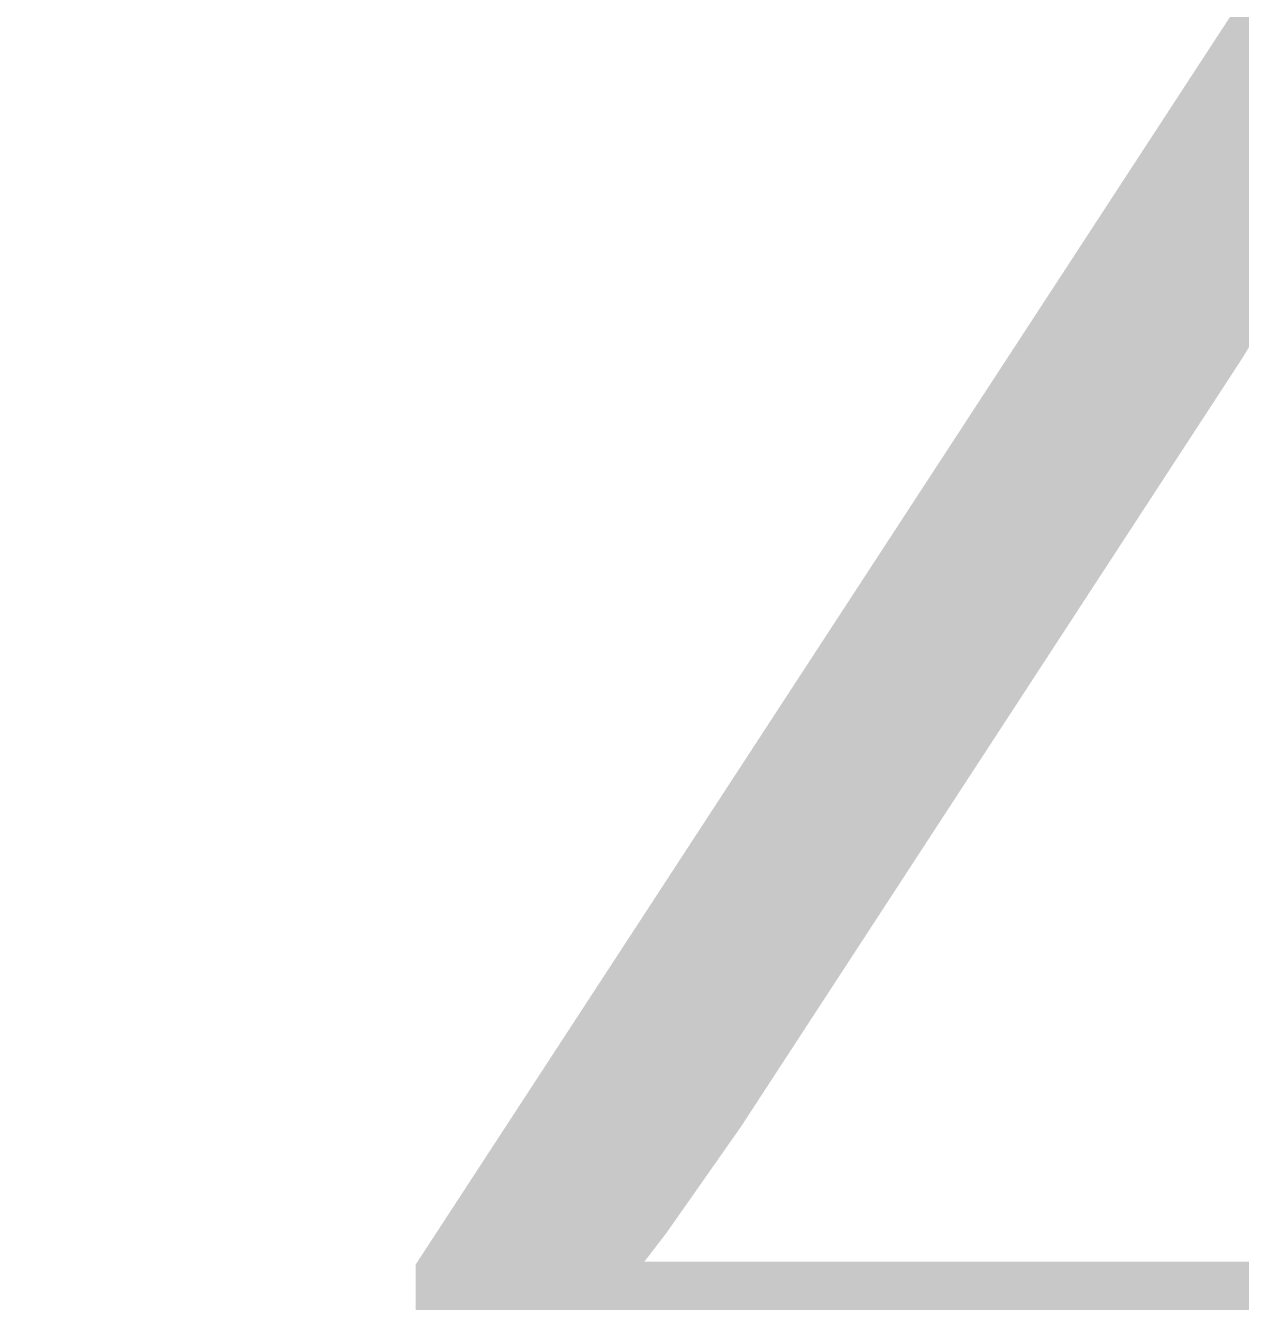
# Model space of a CAD drawing. Header units: millimetres. Extents: x -179928 to 528275, y -469666 to 511935.
# Drawn here: x 6115 to 6879, y 109730 to 110533 of the extents above; entities that cross this region are included whole.
import ezdxf

# ---------------------------------------------------------------- set-up
doc = ezdxf.new("R2010")
doc.units = ezdxf.units.MM
doc.linetypes.add('DASHED', pattern=[0.75, 0.5, -0.25])
for name, color, linetype in [('ad-Elevation 10', 8, 'Continuous'), ('ad-Furniture', 8, 'Continuous'), ('ad-Lvl-Plinth', 30, 'Continuous'), ('ad-Text main', 7, 'Continuous')]:
    doc.layers.add(name, color=color, linetype=linetype)
doc.layers.add('ad-Landscape', color=94, linetype='Continuous', lineweight=35)
doc.layers.add('ad-Landscape 2', color=7, linetype='Continuous', lineweight=35, true_color=0x264c00)
doc.styles.add('Sections_The woods Site plan_Entrances$0$Standard', font='arial.ttf')
doc.styles.get("Standard").update_dxf_attribs({"font": 'arial.ttf'})

# ---------------------------------------------------------------- blocks, each defined once
blk = doc.blocks.new('bamboo')
at = {"layer": 'ad-Landscape'}
blk.add_line((-124.2, -652.6), (-157.7, -842.3), dxfattribs=at)
for points in [[(-979.9, 48.7), (-960.1, 7.1), (-1069.1, -53.8), (-972.8, 40.1)], [(-869.9, 38), (-791.3, 30.4), (-880, 15.2), (-878.5, 30.9)], [(-548.2, 43.3), (-554.2, -19.6), (-537, -5.4), (-541.1, 34.7)], [(-934.3, 28.4), (-944.8, -81.7), (-904.3, 9.6), (-927.2, 19.8)], [(-718.6, -144.5), (-752.5, -173.6), (-772, -13.7), (-725.8, -136)], [(-875.9, -24.9), (-881.9, -87.8), (-864.7, -73.6), (-868.8, -33.5)], [(-780.4, -124), (-821.5, -144.7), (-884.6, -37), (-788.8, -131.3)], [(-556.7, -87.7), (-536.9, -129.3), (-645.8, -190.1), (-549.6, -96.3)], [(-712.5, -168.7), (-565.9, -116.3), (-734.3, -143.3), (-712.5, -168.7)], [(-799.7, -170.1), (-910, -161.8), (-817.9, -200.4), (-808.2, -177.3)], [(-713.7, -184.4), (-637.3, -324.8), (-747.6, -213.6), (-722.2, -191.7)], [(-851.8, -229.5), (-914.8, -224.8), (-900.2, -241.7), (-860.3, -236.8)], [(-788.8, -234.2), (-794.8, -313), (-811.8, -224.6), (-796, -225.8)], [(-841.4, -403.5), (-875.3, -432.7), (-894.8, -272.8), (-848.7, -395.1)], [(-903.2, -383.1), (-944.4, -403.7), (-1007.5, -296), (-911.7, -390.3)], [(-835.4, -427.8), (-688.8, -375.4), (-857.2, -402.4), (-835.4, -427.8)], [(-836.6, -443.5), (-760.1, -583.9), (-870.5, -472.6), (-845, -450.8)], [(-425.4, -669.4), (-466.6, -690.1), (-529.7, -582.4), (-433.9, -676.7)], [(-119.8, -578.6), (-100, -620.2), (-209, -681), (-112.7, -587.2)], [(-9.8, -589.2), (68.8, -596.8), (-19.9, -612), (-18.4, -596.3)], [(352.8, -669.4), (311.6, -690.1), (248.5, -582.4), (344.3, -676.7)], [(489.3, -669.4), (448.2, -690.1), (385.1, -582.4), (480.9, -676.7)], [(527.1, -597.7), (464.1, -593), (478.7, -609.9), (518.7, -605)], [(590.2, -602.4), (584.1, -681.2), (567.1, -592.8), (582.9, -593.9)], [(-74.2, -598.9), (-84.7, -708.9), (-44.2, -617.6), (-67, -607.5)], [(8.2, -743.4), (-41.2, -595.8), (-17.7, -764.7), (8.2, -743.4)], [(-827.8, -744.4), (-861.7, -773.6), (-881.2, -613.7), (-835.1, -736)], [(-527.4, -744.4), (-561.3, -773.6), (-580.8, -613.7), (-534.7, -736)], [(-589.2, -724), (-630.4, -744.6), (-693.5, -636.9), (-597.7, -731.2)], [(-15.8, -652.1), (-21.8, -715), (-4.6, -700.8), (-8.7, -660.7)], [(-357.5, -714.1), (-210.9, -661.7), (-379.3, -688.7), (-357.5, -714.1)], [(23.9, -744.9), (165.8, -671.4), (52.3, -779.4), (31, -753.6)], [(420.7, -714.1), (567.3, -661.7), (398.9, -688.7), (420.7, -714.1)], [(557.2, -714.1), (703.8, -661.7), (535.4, -688.7), (557.2, -714.1)], [(-444.7, -715.5), (-555, -707.2), (-462.9, -745.8), (-453.2, -722.8)], [(333.5, -715.5), (223.2, -707.2), (315.3, -745.8), (325, -722.8)], [(346.4, -826.2), (312.4, -855.4), (293, -695.5), (339.1, -817.8)], [(470, -715.5), (359.7, -707.2), (451.8, -745.8), (461.5, -722.8)], [(-821.7, -768.6), (-675.1, -716.3), (-843.5, -743.3), (-821.7, -768.6)], [(-521.3, -768.6), (-374.8, -716.3), (-543.2, -743.3), (-521.3, -768.6)], [(284.5, -805.8), (243.4, -826.4), (180.3, -718.7), (276.1, -813.1)], [(-358.7, -729.9), (-282.3, -870.2), (-392.6, -759), (-367.2, -737.1)], [(419.5, -729.9), (495.9, -870.2), (385.6, -759), (411, -737.1)], [(556, -729.9), (632.4, -870.2), (522.1, -759), (547.5, -737.1)], [(-608.6, -770), (-718.8, -761.8), (-626.7, -800.3), (-617.1, -777.3)], [(-16.2, -749), (12.3, -783.5), (-148, -799.7), (-24.8, -756.1)], [(-513.8, -908.1), (-547.7, -937.2), (-567.2, -777.3), (-521, -899.6)], [(-496.8, -774.9), (-559.8, -770.2), (-545.3, -787.1), (-505.3, -782.2)], [(-433.8, -779.7), (-439.8, -858.4), (-456.8, -770), (-441.1, -771.2)], [(281.4, -774.9), (218.4, -770.2), (232.9, -787.1), (272.9, -782.2)], [(344.4, -779.7), (338.4, -858.4), (321.4, -770), (337.1, -771.2)], [(417.9, -774.9), (354.9, -770.2), (369.5, -787.1), (409.4, -782.2)], [(480.9, -779.7), (474.9, -858.4), (457.9, -770), (473.7, -771.2)], [(-822.9, -784.4), (-746.5, -924.8), (-856.8, -813.5), (-831.4, -791.7)], [(-522.5, -784.4), (-446.1, -924.8), (-556.4, -813.5), (-531, -791.7)], [(-575.6, -887.6), (-616.8, -908.3), (-679.8, -800.6), (-584, -894.9)], [(-37.9, -810.4), (-18.1, -852), (-127, -912.8), (-30.8, -819)], [(352.4, -850.5), (499, -798.1), (330.6, -825.1), (352.4, -850.5)], [(-660.6, -829.5), (-723.6, -824.8), (-709.1, -841.7), (-669.1, -836.8)], [(-597.6, -834.2), (-603.6, -913), (-620.7, -824.6), (-604.9, -825.7)], [(7.8, -830.7), (-2.8, -940.7), (37.7, -849.4), (14.9, -839.3)], [(72.2, -821), (150.8, -828.6), (62, -843.8), (63.5, -828.1)], [(265.2, -851.8), (154.9, -843.6), (247, -882.2), (256.7, -859.1)], [(-507.7, -932.3), (-361.1, -879.9), (-529.5, -906.9), (-507.7, -932.3)], [(-227.1, -1003.5), (-261, -1032.7), (-280.5, -872.8), (-234.3, -995)], [(209.8, -1003.5), (175.9, -1032.7), (156.4, -872.8), (202.6, -995)], [(351.2, -866.2), (427.7, -1006.6), (317.3, -895.4), (342.8, -873.5)], [(-288.9, -983), (-330, -1003.7), (-393.1, -896), (-297.3, -990.3)], [(148, -983), (106.8, -1003.7), (43.8, -896), (139.5, -990.3)], [(66.1, -883.9), (60.1, -946.8), (77.4, -932.6), (73.3, -892.5)], [(-849.9, -976.7), (-708, -903.2), (-821.4, -1011.2), (-842.8, -985.4)], [(-554.7, -1044.4), (-588.6, -1073.6), (-608.1, -913.7), (-562, -1036)], [(213.1, -911.3), (150.1, -906.6), (164.7, -923.5), (204.7, -918.6)], [(276.1, -916), (270.1, -994.8), (253.1, -906.4), (268.9, -907.6)], [(-594.9, -933.7), (-705.2, -925.4), (-613.1, -964), (-603.4, -940.9)], [(-616.5, -1023.9), (-657.7, -1044.6), (-720.8, -936.9), (-625, -1031.2)], [(-508.9, -948), (-432.5, -1088.4), (-542.8, -977.2), (-517.4, -955.3)], [(-240.7, -1085.3), (-274.6, -1114.5), (-294.1, -954.6), (-248, -1076.9)], [(-60.1, -1097.9), (-109.5, -950.3), (-85.9, -1119.2), (-60.1, -1097.9)], [(715.7, -974.6), (605.5, -966.3), (697.6, -1004.9), (707.3, -981.8)], [(-302.5, -1064.9), (-343.7, -1085.5), (-406.8, -977.8), (-311, -1072.1)], [(-221, -1027.7), (-74.4, -975.4), (-242.8, -1002.3), (-221, -1027.7)], [(215.9, -1027.7), (362.5, -975.4), (194.1, -1002.3), (215.9, -1027.7)], [(-647, -993.1), (-710, -988.4), (-695.4, -1005.3), (-655.5, -1000.4)], [(-584, -997.8), (-590, -1076.6), (-607, -988.2), (-591.3, -989.4)], [(-548.6, -1068.6), (-402.1, -1016.3), (-570.5, -1043.2), (-548.6, -1068.6)], [(-308.2, -1029.1), (-418.5, -1020.8), (-326.4, -1059.4), (-316.7, -1036.4)], [(-44.4, -1099.5), (97.5, -1025.9), (-15.9, -1134), (-37.3, -1108.1)], [(128.7, -1029.1), (18.4, -1020.8), (110.5, -1059.4), (120.2, -1036.4)], [(636.2, -1166.1), (586.8, -1018.5), (610.3, -1187.4), (636.2, -1166.1)], [(663.7, -1034), (600.7, -1029.3), (615.2, -1046.2), (655.2, -1041.3)], [(-222.2, -1043.5), (-145.8, -1183.9), (-256.1, -1072.6), (-230.7, -1050.8)], [(214.7, -1043.5), (291.1, -1183.9), (180.8, -1072.6), (206.2, -1050.8)], [(376.8, -1193.4), (327.4, -1045.8), (350.9, -1214.7), (376.8, -1193.4)], [(-801.6, -1052.8), (-723, -1060.4), (-811.7, -1075.7), (-810.2, -1059.9)], [(-635.9, -1070), (-746.1, -1061.7), (-654, -1100.3), (-644.4, -1077.3)], [(-234.6, -1109.5), (-88.1, -1057.2), (-256.5, -1084.1), (-234.6, -1109.5)], [(-549.8, -1084.4), (-473.4, -1224.8), (-583.8, -1113.5), (-558.3, -1091.7)], [(-360.3, -1088.6), (-423.3, -1083.8), (-408.7, -1100.8), (-368.8, -1095.8)], [(-297.3, -1093.3), (-303.3, -1172), (-320.3, -1083.6), (-304.5, -1084.8)], [(76.6, -1088.6), (13.6, -1083.8), (28.1, -1100.8), (68.1, -1095.8)], [(139.6, -1093.3), (133.6, -1172), (116.6, -1083.6), (132.3, -1084.8)], [(144.7, -1234.3), (95.3, -1086.7), (118.8, -1255.6), (144.7, -1234.3)], [(-807.6, -1115.7), (-813.6, -1178.6), (-796.4, -1164.4), (-800.5, -1124.4)], [(-321.9, -1110.9), (-432.1, -1102.7), (-340, -1141.2), (-330.3, -1118.2)], [(-84.4, -1103.5), (-56, -1138), (-216.2, -1154.2), (-93.1, -1110.6)], [(-687.9, -1129.5), (-751, -1124.7), (-736.4, -1141.7), (-696.4, -1136.8)], [(-624.9, -1134.2), (-630.9, -1213), (-648, -1124.6), (-632.2, -1125.7)], [(-235.8, -1125.3), (-159.4, -1265.7), (-269.7, -1154.4), (-244.3, -1132.6)], [(392.5, -1194.9), (534.4, -1121.4), (420.9, -1229.4), (399.6, -1203.5)], [(-373.9, -1170.4), (-436.9, -1165.7), (-422.4, -1182.6), (-382.4, -1177.7)], [(-310.9, -1175.1), (-316.9, -1253.9), (-334, -1165.5), (-318.2, -1166.6)], [(-106.2, -1164.9), (-86.3, -1206.5), (-195.3, -1267.4), (-99.1, -1173.5)], [(160.4, -1235.8), (302.3, -1162.3), (188.8, -1270.3), (167.5, -1244.4)], [(-60.5, -1185.2), (-71, -1295.3), (-30.6, -1204), (-53.4, -1193.8)], [(3.9, -1175.6), (82.5, -1183.2), (-6.2, -1198.4), (-4.7, -1182.7)], [(611.8, -1171.7), (640.3, -1206.2), (480.1, -1222.4), (603.2, -1178.8)], [(352.4, -1199), (380.9, -1233.5), (220.7, -1249.7), (343.8, -1206.1)], [(590.1, -1233.1), (609.9, -1274.7), (501, -1335.5), (597.2, -1241.7)], [(120.3, -1239.9), (148.8, -1274.4), (-11.4, -1290.6), (111.7, -1247)], [(-2.1, -1238.5), (-8.1, -1301.4), (9.1, -1287.1), (5, -1247.1)], [(635.8, -1253.4), (625.3, -1363.4), (665.7, -1272.1), (642.9, -1262)], [(330.7, -1260.4), (350.5, -1301.9), (241.6, -1362.8), (337.8, -1269)], [(440.8, -1271), (519.4, -1278.6), (430.7, -1293.8), (432.2, -1278.1)], [(376.4, -1280.6), (365.9, -1390.7), (406.3, -1299.4), (383.5, -1289.3)], [(98.6, -1301.3), (118.4, -1342.9), (9.5, -1403.7), (105.7, -1309.9)], [(144.3, -1321.5), (133.8, -1431.6), (174.2, -1340.3), (151.4, -1330.2)], [(208.7, -1311.9), (287.3, -1319.5), (198.6, -1334.7), (200.1, -1319)], [(694.2, -1306.6), (688.2, -1369.5), (705.4, -1355.3), (701.3, -1315.3)], [(434.8, -1333.9), (428.8, -1396.8), (446, -1382.6), (441.9, -1342.5)], [(202.7, -1374.8), (196.7, -1437.7), (213.9, -1423.5), (209.8, -1383.4)]]:
    blk.add_lwpolyline(points, dxfattribs=at)
at = {"layer": 'ad-Landscape 2'}
for p, q in [((43.5, 73), (278.2, 631.2)), ((-12.4, 39.5), (-247.1, 564.2)), ((-23.6, 61.9), (-370, 296.3)), ((390, 162.3), (546.4, 218.1)), ((32.3, 39.5), (390, 162.3)), ((43.5, 28.4), (300.5, 61.9)), ((-57.1, 6), (-247.1, -49.8)), ((-12.4, -16.3), (-113, -440.5)), ((77, -94.4), (121.7, -172.6)), ((-470.6, -139.1), (-761.2, -217.2))]:
    blk.add_line(p, q, dxfattribs=at)
for points in [[(608.9, 262.7), (455.2, 287.4), (615.8, 229.9), (608.9, 262.7)], [(460.4, 265.6), (536.9, 125.2), (426.5, 236.4), (452, 258.3)], [(602.5, 238.5), (646.3, 247.7), (586.3, 98.2), (604.8, 227.6)], [(322.4, 220.5), (259.3, 225.2), (273.9, 208.3), (313.9, 213.2)], [(385.4, 215.7), (379.4, 137), (362.3, 225.4), (378.1, 224.2)], [(-444.7, 143.6), (-555, 151.8), (-462.9, 113.3), (-453.2, 136.3)], [(-510.6, -20.7), (-560, 126.9), (-536.5, -42), (-510.6, -20.7)], [(-358.7, 129.2), (-282.3, -11.2), (-392.6, 100.1), (-367.2, 121.9)], [(-652.3, 116.9), (-632.5, 75.3), (-741.4, 14.4), (-645.2, 108.2)], [(-542.2, 106.2), (-463.6, 98.6), (-552.3, 83.4), (-550.8, 99.1)], [(639.5, 26), (598.3, 5.3), (535.3, 113), (631, 18.7)], [(-606.6, 96.6), (-617.1, -13.5), (-576.7, 77.8), (-599.5, 88)], [(-496.8, 84.1), (-559.8, 88.8), (-545.3, 71.9), (-505.3, 76.8)], [(-433.8, 79.4), (-439.8, 0.6), (-456.8, 89), (-441.1, 87.9)], [(-494.9, -22.2), (-353, 51.3), (-466.5, -56.7), (-487.8, -30.9)], [(319, -89.9), (285.1, -119.1), (265.6, 40.8), (311.8, -81.4)], [(257.2, -69.4), (216.1, -90.1), (153, 17.6), (248.8, -76.7)], [(-174.3, -160.5), (-173.7, -0.6), (-130.6, -151.3), (-163.4, -158.2)], [(620.2, -20.1), (509.9, -11.8), (602, -50.4), (611.7, -27.3)], [(-535, -26.3), (-506.5, -60.8), (-666.8, -77), (-543.6, -33.4)], [(325.1, -114.1), (471.7, -61.8), (303.3, -88.7), (325.1, -114.1)], [(568.1, -79.5), (505.1, -74.8), (519.6, -91.7), (559.6, -86.8)], [(631.1, -84.2), (625.1, -163), (608.1, -74.6), (623.8, -75.8)], [(-446.7, -98.3), (-368, -105.9), (-456.8, -121.2), (-455.3, -105.4)], [(-84.5, -153), (-41.3, -86.9), (-69, -172.5), (-82.2, -163.9)], [(-511, -108), (-521.6, -218), (-481.1, -126.7), (-503.9, -116.6)], [(237.9, -115.5), (127.6, -107.2), (219.7, -145.8), (229.4, -122.8)], [(323.9, -129.9), (400.4, -270.3), (290, -159), (315.4, -137.2)], [(-183, -173.7), (-336.7, -149), (-176.1, -206.5), (-183, -173.7)], [(360, -280.8), (326.1, -310), (306.6, -150.1), (352.7, -272.3)], [(494.6, -296.8), (495.3, -137), (538.4, -287.6), (505.6, -294.5)], [(-452.7, -161.2), (-458.7, -224.1), (-441.4, -209.9), (-445.5, -169.8)], [(-31.6, -187.5), (21.3, -222), (16.7, -200.1), (-20.7, -185.2)], [(185.8, -175), (122.8, -170.2), (137.4, -187.2), (177.4, -182.3)], [(298.2, -260.3), (257, -281), (193.9, -173.3), (289.7, -267.6)], [(248.8, -179.7), (242.8, -258.4), (225.8, -170), (241.6, -171.2)], [(-189.3, -197.8), (-145.6, -188.6), (-205.5, -338.1), (-187, -208.8)], [(-105.9, -214.5), (-13.2, -274.9), (-75.4, -196.7), (-94.9, -212.2)], [(114.3, -335.4), (80.4, -364.5), (60.9, -204.6), (107, -326.9)], [(52.5, -314.9), (11.3, -335.6), (-51.8, -227.9), (44, -322.2)], [(584.4, -289.3), (627.6, -223.2), (600, -308.9), (586.7, -300.3)], [(-363.6, -376.3), (-397.5, -405.4), (-417, -245.5), (-370.9, -367.8)], [(-196.6, -388.9), (-246, -241.3), (-222.5, -410.2), (-196.6, -388.9)], [(-145, -245.6), (-99, -247.3), (-95.6, -372), (-134.1, -243.3)], [(366.1, -305), (512.7, -252.7), (344.3, -279.6), (366.1, -305)], [(-425.4, -355.8), (-466.6, -376.5), (-529.7, -268.8), (-433.9, -363.1)], [(663.5, -416.2), (614.1, -268.5), (637.6, -437.5), (663.5, -416.2)], [(486, -310), (332.3, -285.3), (492.9, -342.8), (486, -310)], [(278.8, -306.4), (168.6, -298.1), (260.7, -336.7), (270.4, -313.7)], [(-180.9, -390.4), (-39, -316.9), (-152.5, -424.9), (-173.8, -399)], [(120.3, -359.6), (266.9, -307.2), (98.5, -334.2), (120.3, -359.6)], [(364.9, -320.8), (441.3, -461.2), (331, -349.9), (356.4, -328.1)], [(637.4, -323.8), (690.3, -358.3), (685.7, -336.5), (648.3, -321.5)], [(479.7, -334.2), (523.4, -325), (463.5, -474.5), (482, -345.1)], [(563.1, -350.9), (655.8, -411.2), (593.6, -333), (574, -348.6)], [(-357.5, -400.5), (-210.9, -348.1), (-379.3, -375.1), (-357.5, -400.5)], [(33.1, -361), (-77.2, -352.7), (14.9, -391.3), (24.6, -368.2)], [(679.2, -417.7), (821.1, -344.1), (707.7, -452.2), (686.3, -426.3)], [(-73.8, -511.6), (-123.1, -364), (-99.6, -532.9), (-73.8, -511.6)], [(226.8, -365.9), (163.8, -361.1), (178.3, -378.1), (218.3, -373.2)], [(289.8, -370.6), (283.8, -449.3), (266.8, -360.9), (282.5, -362.1)], [(119.1, -375.3), (195.6, -515.7), (85.2, -404.5), (110.7, -382.6)], [(524, -381.9), (570, -383.6), (573.4, -508.4), (534.9, -379.6)], [(660.4, -512.6), (626.5, -541.8), (607, -381.9), (653.1, -504.2)], [(-444.7, -401.9), (-555, -393.6), (-462.9, -432.2), (-453.2, -409.1)], [(-221, -394.5), (-192.5, -429), (-352.8, -445.2), (-229.6, -401.6)], [(598.6, -492.1), (557.4, -512.8), (494.3, -405.1), (590.1, -499.4)], [(-358.7, -416.2), (-282.3, -556.6), (-392.6, -445.4), (-367.2, -423.5)], [(-19, -420.4), (-82, -415.7), (-67.4, -432.6), (-27.4, -427.7)], [(44, -425.1), (38, -503.9), (21, -415.5), (36.8, -416.7)], [(639.2, -421.7), (667.6, -456.2), (507.4, -472.5), (630.5, -428.8)], [(-58, -513.1), (83.9, -439.6), (-29.6, -547.6), (-50.9, -521.7)], [(-496.8, -461.3), (-559.8, -456.6), (-545.3, -473.5), (-505.3, -468.6)], [(-433.8, -466), (-439.8, -544.8), (-456.8, -456.4), (-441.1, -457.6)], [(-242.7, -455.8), (-222.9, -497.4), (-331.8, -558.3), (-235.6, -464.5)], [(-132.6, -466.5), (-54, -474.1), (-142.8, -489.3), (-141.3, -473.6)], [(-197, -476.1), (-207.5, -586.2), (-167.1, -494.9), (-189.9, -484.8)], [(617.4, -483.1), (637.2, -524.7), (528.3, -585.6), (624.5, -491.7)], [(666.4, -536.8), (813, -484.5), (644.6, -511.4), (666.4, -536.8)], [(663.1, -503.4), (652.6, -613.5), (693, -522.2), (670.2, -512)], [(727.5, -493.8), (806.1, -501.4), (717.4, -516.6), (718.9, -500.9)], [(-98.1, -517.2), (-69.7, -551.7), (-229.9, -567.9), (-106.7, -524.3)], [(-138.6, -529.4), (-144.7, -592.3), (-127.4, -578.1), (-131.5, -538)], [(579.2, -538.2), (468.9, -529.9), (561.1, -568.5), (570.7, -545.5)], [(-363.6, -689.9), (-397.5, -719), (-417, -559.2), (-370.9, -681.4)], [(414.6, -689.9), (380.7, -719), (361.2, -559.2), (407.3, -681.4)], [(551.1, -689.9), (517.2, -719), (497.7, -559.2), (543.9, -681.4)], [(665.2, -552.6), (741.7, -693), (631.3, -581.7), (656.8, -559.9)], [(789.3, -544.5), (817.8, -578.9), (657.5, -595.2), (780.7, -551.6)], [(721.5, -556.7), (715.5, -619.6), (732.7, -605.4), (728.6, -565.3)], [(767.6, -605.8), (787.4, -647.4), (678.5, -708.3), (774.7, -614.5)], [(796.9, -949), (763, -978.1), (743.5, -818.2), (789.6, -940.5)], [(735.1, -928.5), (693.9, -949.2), (630.8, -841.5), (726.6, -935.8)], [(801.8, -988.9), (878.2, -1129.3), (767.9, -1018.1), (793.3, -996.2)], [(726.7, -1038.7), (720.7, -1117.5), (703.7, -1029.1), (719.4, -1030.3)], [(651.9, -1167.6), (793.8, -1094.1), (680.3, -1202.1), (659, -1176.3)], [(700.2, -1243.7), (778.8, -1251.3), (690.1, -1266.6), (691.6, -1250.8)]]:
    blk.add_lwpolyline(points, dxfattribs=at)
blk = doc.blocks.new('A$C7DA81DBD')
at = {"layer": 'ad-Landscape'}
for centre, radius, start, end in [((1.1235, 0.9635), 1.4762, 139.56784, 220.43216), ((0.278, 1.6321), 1.6541, 187.07097, 234.85412), ((-2.0051, -0.5207), 2.0521, 33.36445, 71.77879), ((-0.1824, 2.6175), 2.5892, 216.37093, 243.62041), ((-2.3551, -1.8074), 2.8907, 65.67414, 88.25794), ((-2.6118, -0.8298), 1.7705, 71.06869, 99.21005), ((-1.9143, 1.938), 1.4152, 226.12226, 258.10878), ((-3.2885, 1.64), 1.0932, 229.52167, 276.17194), ((-4.0065, 0.7788), 0.2144, 207.19351, 284.68974), ((-2.5064, 2.2982), 1.8728, 236.55296, 269.35046), ((-3.5803, 1.2652), 0.8033, 230.61412, 270.78978), ((-1.8532, -0.9988), 1.5896, 87.80694, 125.34258), ((-4.0211, -0.3309), 0.8867, 85.54152, 102.47041), ((-3.9905, 0.6212), 0.2383, 201.22812, 283.00293), ((-3.2335, -0.2213), 0.7603, 84.12058, 124.2254), ((-3.7607, -0.1513), 0.5674, 79.89405, 113.04357)]:
    blk.add_arc(centre, radius, start, end, dxfattribs=at)
at = {"layer": 'ad-Landscape 2'}
for centre, radius, start, end in [((-1.1235, 0.9635), 1.4762, 319.56784, 40.43216), ((-4.487, 1.6291), 1.2847, 281.63719, 288.00047), ((-3.052, 1.6261), 1.72, 226.87005, 233.5161), ((-3.6164, 0.6908), 0.4865, 221.13896, 275.57028), ((-2.7222, 2.1138), 1.9478, 241.18217, 266.26036), ((-4.1975, 0.9392), 0.7339, 266.42892, 296.01705), ((-1.8634, 3.0329), 2.8823, 251.61053, 271.71734), ((-1.0264, -1.4309), 1.7659, 54.46623, 125.53377), ((1.0264, -1.4309), 1.7659, 54.46623, 125.53377), ((-3.9266, 0.5355), 0.4565, 226.08818, 286.23686), ((-3.2407, -0.7659), 1.0093, 91.25618, 130.10548), ((-2.3531, -1.1695), 1.4234, 97.04197, 124.31969), ((-4.0462, -0.1006), 0.224, 105.31091, 151.56637), ((-4.0462, 0.1006), 0.224, 208.43363, 254.68909), ((-3.9266, -0.5355), 0.4565, 73.76314, 133.91182), ((-3.2407, 0.7659), 1.0093, 229.89452, 268.74382), ((-2.3531, 1.1695), 1.4234, 235.68031, 262.95803), ((-1.0264, 1.4309), 1.7659, 234.46623, 305.53377), ((1.1235, -0.9635), 1.4762, 139.56784, 220.43216), ((-1.1235, -0.9635), 1.4762, 319.56784, 40.43216), ((1.0264, 1.4309), 1.7659, 234.46623, 305.53377), ((-1.8634, -3.0329), 2.8823, 88.28266, 108.38947), ((-4.1975, -0.9392), 0.7339, 63.98295, 93.57108), ((-3.052, -1.6261), 1.72, 126.4839, 133.12995), ((-3.6164, -0.6908), 0.4865, 84.42972, 138.86104), ((-2.7222, -2.1138), 1.9478, 93.73964, 118.81783), ((-1.8532, 0.9988), 1.5896, 234.65742, 272.19306), ((-0.1824, -2.6175), 2.5892, 116.37959, 143.62907), ((0.278, -1.6321), 1.6541, 125.14588, 172.92903), ((-4.487, -1.6291), 1.2847, 71.99953, 78.36281), ((-3.9905, -0.6212), 0.2383, 76.99707, 158.77188), ((-3.7607, 0.1513), 0.5674, 246.95643, 280.10595), ((-3.2335, 0.2213), 0.7603, 235.7746, 275.87942), ((-3.5803, -1.2652), 0.8033, 89.21022, 129.38588), ((-2.5064, -2.2982), 1.8728, 90.64954, 123.44704), ((-4.0211, 0.3309), 0.8867, 257.52959, 274.45848), ((-4.0065, -0.7788), 0.2144, 75.31026, 152.80649), ((-3.2885, -1.64), 1.0932, 83.82806, 130.47833), ((-1.9143, -1.938), 1.4152, 101.89122, 133.87774), ((-3.8641, -1.0224), 0.3477, 79.21259, 156.08162), ((-3.8679, -0.1672), 0.5263, 245.03704, 282.60876), ((-2.0051, 0.5207), 2.0521, 288.22121, 326.63555), ((-4.09, -0.5543), 0.1658, 229.71676, 280.64559), ((-3.0057, 0.698), 1.5293, 249.60798, 279.92697), ((-3.7147, -0.1925), 0.678, 245.29475, 278.44427), ((-3.2424, -1.8545), 1.0655, 92.74788, 127.4895), ((-2.5206, -2.2177), 1.411, 99.65865, 134.4053), ((-2.3551, 1.8074), 2.8907, 271.74206, 294.32586), ((-4.09, -0.6654), 0.2348, 246.95459, 293.04541), ((-3.8058, -1.2269), 0.3858, 98.11277, 148.84912), ((-2.6118, 0.8298), 1.7705, 260.78995, 288.93131), ((-3.5292, -0.1698), 0.9139, 246.6856, 281.98272), ((-2.0704, -2.4383), 1.5297, 100.87998, 136.84474), ((-0.5036, -2.3877), 1.7715, 127.95541, 156.59015), ((-3.9828, -0.7528), 0.3143, 240.83495, 278.40667), ((-3.867, -1.2266), 0.1934, 69.40402, 185.81334), ((-3.3934, -1.5704), 0.508, 85.63715, 161.63434), ((-1.8408, -1.8007), 0.8356, 120.6803, 170.69519), ((2.2619, -2.2221), 3.2578, 159.85746, 179.51365), ((-3.9905, -0.7068), 0.5437, 262.71659, 292.35425), ((-3.8061, -1.4393), 0.2126, 83.93136, 167.1466), ((-2.8723, -2.1694), 1.0147, 108.93763, 145.3584), ((-3.2785, 0.1985), 1.4267, 260.74511, 283.04309), ((-2.935, -0.5362), 0.8919, 253.64007, 296.08119), ((-1.8918, -0.7397), 1.7085, 301.62819, 339.52537), ((-3.8429, -1.1634), 0.2852, 233.28378, 291.64538), ((-3.6025, -1.7876), 0.3701, 103.9638, 154.63628), ((-3.6986, -1.0203), 0.4283, 245.59747, 287.58932), ((-2.7888, -2.0624), 0.7268, 116.20301, 161.32918), ((-2.2585, -2.2572), 0.9551, 109.25986, 166.25719), ((-2.8127, -0.1703), 1.5025, 275.62532, 303.13317), ((-2.0528, -0.5755), 1.111, 266.04844, 308.35019), ((-0.0127, -2.4992), 1.6882, 141.43671, 168.97151), ((-3.5309, -1.1863), 0.4429, 246.56317, 293.43683), ((-1.8936, -2.412), 0.9205, 117.11773, 166.33164), ((0.9729, -1.8753), 1.4339, 167.8862, 206.84023), ((-0.9729, -1.8753), 1.4339, 333.15977, 12.1138), ((-3.799, -1.3868), 0.2788, 240.36234, 299.63766), ((-3.5663, -1.8937), 0.2709, 77.55099, 166.34539), ((-0.9565, -2.7668), 1.425, 128.22789, 160.26694), ((-1.856, -1.0904), 1.1017, 279.73184, 323.96094), ((-3.6458, -0.9704), 0.8788, 257.92659, 272.99743), ((-3.3942, -2.2431), 0.4369, 98.92704, 145.21519), ((-3.3701, -1.1333), 0.7046, 261.24696, 294.39648), ((0.5421, -2.9513), 1.9362, 142.58851, 180.26845), ((-3.104, -2.4748), 0.5733, 93.62657, 144.23647), ((-2.6751, -1.5084), 0.6953, 260.6567, 321.71751), ((-0.9472, -1.8177), 0.9527, 312.26313, 353.77864), ((0.9472, -1.8177), 0.9527, 186.22136, 227.73687), ((-3.5079, -1.2176), 0.814, 252.47778, 273.23616), ((-3.0021, -1.5187), 0.5438, 250.20197, 306.22103), ((-2.167, -2.7765), 0.9598, 123.44945, 169.14185), ((-1.3292, -3.2587), 1.5303, 124.25441, 162.40951), ((-2.3006, -1.3581), 0.9275, 270.17163, 318.26071), ((-3.4132, -2.1554), 0.2388, 147.68239, 193.24524), ((-2.8672, -2.5356), 0.5252, 111.97187, 158.1743), ((1.1102, -2.3286), 1.9834, 172.86966, 187.13034), ((-3.6227, -2.031), 0.1831, 257.9287, 308.85753), ((-3.3241, -1.386), 0.7926, 251.98772, 274.43369), ((-3.4098, -2.3203), 0.1483, 98.29705, 193.9033), ((-0.4415, -3.0214), 1.4626, 142.92796, 175.46028), ((-3.2095, -2.1093), 0.2729, 237.84483, 324.60114), ((-1.4468, -2.8141), 0.8978, 139.49244, 177.69907), ((-1.1439, -1.6998), 0.9279, 288.94949, 325.08343), ((-3.5474, -1.9775), 0.3785, 269.04584, 306.1809), ((-3.3252, -2.438), 0.1695, 143.72347, 189.28631), ((-3.2185, -2.5369), 0.186, 119.00554, 191.76376), ((-3.0882, -1.8014), 0.7945, 268.44815, 307.52814), ((-1.6974, -2.079), 0.9321, 288.99145, 338.98533), ((2.889, -3.1417), 3.5018, 167.99481, 180.01757), ((0.4533, -2.5144), 0.6755, 171.39169, 227.83501), ((-0.4533, -2.5144), 0.6755, 312.16499, 8.60831), ((-3.4542, -2.3019), 0.1679, 256.81907, 300.10983), ((-3.387, -2.0873), 0.4877, 268.40112, 309.1706), ((0.2948, -3.161), 1.349, 149.98702, 187.7695), ((-4.7109, -2.1806), 1.4962, 339.58638, 345.44635), ((-2.8327, -2.8868), 0.3555, 124.28194, 173.79297), ((-2.8129, -2.1522), 0.6446, 272.21829, 320.84358), ((-1.9988, -3.0323), 0.5442, 129.31962, 181.75138), ((-2.4021, -1.9593), 0.8207, 274.0733, 314.87713), ((-1.0136, -3.5245), 1.2421, 131.60195, 166.47297), ((-2.0257, -2.069), 0.8461, 278.57089, 321.50718), ((-3.255, -2.3074), 0.3987, 262.27272, 289.05896), ((-0.4879, -3.7225), 1.408, 129.24822, 165.91322), ((-3.2048, -2.0899), 0.7587, 271.41505, 306.15667), ((-0.9142, -2.3228), 0.8735, 290.1808, 328.59513), ((0.9142, -2.3228), 0.8735, 211.40487, 249.8192), ((-2.9291, -2.9329), 0.15, 126.19039, 182.52975), ((-2.5541, -3.0699), 0.3719, 132.03902, 182.39813), ((-1.4049, -2.5545), 0.8684, 294.71609, 341.31222), ((-3.0253, -2.6704), 0.2744, 258.73381, 302.02457), ((-3.0549, -2.2322), 0.863, 278.61282, 308.97622), ((-0.5792, -3.7449), 0.9742, 118.34437, 173.53312), ((-2.4584, -3.1948), 0.2887, 145.35935, 190.9222), ((-2.4357, -2.4238), 0.6427, 257.61453, 296.92393), ((1.7398, -3.1245), 2.0667, 175.95212, 190.67856), ((-0.8762, -2.8295), 0.8955, 310.78874, 348.03806), ((0.8762, -2.8295), 0.8955, 191.96194, 229.21126), ((-1.7398, -3.1245), 2.0667, 349.32144, 4.04788), ((-2.1285, -3.3962), 0.4606, 134.41683, 177.63522), ((-2.2078, -2.5037), 0.7304, 268.94937, 309.1849), ((0.8101, -3.7172), 1.4584, 154.44417, 184.66194), ((-3.0457, -2.0047), 1.2814, 283.71524, 293.85648), ((-1.8961, -2.6169), 0.7641, 273.18845, 312.61455), ((-0.2113, -3.764), 1.0157, 144.84978, 183.01888), ((-2.6219, -2.7574), 0.6207, 273.06665, 310.22411), ((-0.9147, -3.7961), 1.3196, 153.78136, 168.06114), ((0.7845, -3.7974), 1.7654, 161.38853, 181.24523), ((-2.1061, -3.4684), 0.2887, 145.35935, 190.9222), ((-2.4029, -3.194), 0.3293, 272.31458, 313.75489), ((-2.2394, -2.9434), 0.5806, 273.32513, 311.66362), ((-0.4659, -3.9514), 1.4875, 157.29257, 174.02748), ((-1.7238, -2.9221), 0.7346, 283.90804, 319.61338), ((-1.3701, -3.1096), 0.824, 298.22031, 336.78041), ((-0.8731, -3.3135), 0.5704, 293.73132, 353.32768), ((0.6722, -3.3341), 0.8727, 183.00382, 219.60588), ((-0.6722, -3.3341), 0.8727, 320.39412, 356.99618), ((0.8731, -3.3135), 0.5704, 186.67232, 246.26868), ((-1.6924, -3.6508), 0.4098, 156.38924, 187.6723), ((-2.4444, -2.7002), 1.2047, 294.47438, 320.38238), ((0.4847, -3.8253), 0.8385, 157.72257, 195.86731), ((-0.4847, -3.8253), 0.8385, 344.13269, 22.27743), ((-2.1581, -3.3546), 0.3559, 279.63085, 313.13709), ((-1.383, -3.3555), 0.488, 288.81739, 332.56245), ((-1.4522, -3.7508), 0.3106, 161.21289, 206.18085), ((-1.0337, -3.8696), 0.5516, 154.54713, 189.51441), ((-1.7595, -3.3631), 0.6247, 286.91169, 328.74233), ((-1.8213, -3.5993), 0.3023, 287.3992, 323.67876), ((-0.4664, -3.7254), 0.3595, 293.70561, 356.94873), ((0.4664, -3.7254), 0.3595, 183.05127, 246.29439), ((-1.0529, -3.8878), 0.3429, 173.89465, 205.17772), ((5.8663, -2.673), 7.168, 189.16665, 191.24033), ((-1.3268, -3.7443), 0.3576, 294.32176, 345.62043), ((-0.6413, -3.9243), 0.3417, 161.32537, 219.82068), ((-0.1425, -3.9552), 0.5349, 164.79318, 204.80951), ((0.1425, -3.9552), 0.5349, 335.19049, 15.20682), ((-1.4147, -3.7701), 0.2686, 281.04015, 324.95778), ((-0.9056, -3.6412), 0.6057, 297.26946, 335.9728), ((0.3234, -3.905), 0.4767, 180.43757, 227.26134), ((-0.3234, -3.905), 0.4767, 312.73866, 359.56243), ((0.9056, -3.6412), 0.6057, 204.0272, 242.73054), ((-1.1804, -3.4536), 0.743, 291.85939, 312.96772), ((-0.0961, -4.0625), 0.2274, 172.72717, 229.06653), ((0.0961, -4.0625), 0.2274, 310.93347, 7.27283), ((-0.2663, -4.0457), 0.2252, 186.24095, 229.15573), ((-0.4908, -4.0166), 0.2139, 291.17004, 329.58437), ((-0.4137, -3.9807), 0.3046, 303.60504, 342.90266), ((0.4137, -3.9807), 0.3046, 197.09734, 236.39496), ((0.4908, -4.0166), 0.2139, 210.41563, 248.82996), ((0.2663, -4.0457), 0.2252, 310.84427, 353.75905)]:
    blk.add_arc(centre, radius, start, end, dxfattribs=at)
blk = doc.blocks.new('zw$DAD3')
at = {"true_color": 0x7f5f3f, "transparency": 33554610}
h = blk.add_hatch(dxfattribs=at)
h.set_pattern_fill('DOTS', color=37, scale=20, angle=360)
h.set_pattern_definition([(360, (-800139.518, 271344.397), (15.875, 31.75), [0, -31.75])])
h.paths.add_polyline_path([(450, -2530), (2915, -2530), (2915, -450), (450, -450)])
at = {"layer": 'ad-Elevation 10', "linetype": 'DASHED'}
for points in [[(1071.67, 0), (1071.67, -2980)], [(1171.67, 0), (1171.67, -2980)], [(0, -1936.67), (3365, -1936.67)], [(0, -2036.67), (3365, -2036.67)]]:
    blk.add_lwpolyline(points, dxfattribs=at)
at = {"xscale": 95.10164028446887, "yscale": 95.10164028446887, "zscale": 95.10164028446887, "rotation": 359.9999999999999}
blk.add_blockref('A$C7DA81DBD', (1592.07, -1603.96), dxfattribs=at)
at = {"layer": 'ad-Landscape', "linetype": 'Continuous', "xscale": 0.473259546584505, "yscale": 0.473259546584505, "zscale": 0.473259546584505, "rotation": 359.9999999999999}
blk.add_blockref('bamboo', (1292.6, -1624.94), dxfattribs=at)
at = {"layer": 'ad-Text main', "insert": (1759.1, -1302.07), "char_height": 100, "width": 1547.8425, "attachment_point": 5, "bg_fill": 2}
blk.add_mtext("13'-9'' x 12'-10''", dxfattribs=at)
blk = doc.blocks.new('1625_East Villa')
at = {"layer": 'ad-Furniture'}
blk.add_blockref('zw$DAD3', (3610, 8185), dxfattribs=at)
blk = doc.blocks.new("All Plot's Villa Plans")
at = {"ltscale": 5, "rotation": 352.4703876422526}
blk.add_blockref('1625_East Villa', (851.96, 104581.7), dxfattribs=at)
blk = doc.blocks.new('zw$63CD')
at = {"layer": 'ad-Lvl-Plinth', "insert": (15015.79, 10547.19), "char_height": 1269.9849, "width": 5416.267, "attachment_point": 5, "style": 'Sections_The woods Site plan_Entrances$0$Standard', "bg_fill": 19, "box_fill_scale": 1.5, "bg_fill_color": 257, "bg_fill_transparency": 0}
blk.add_mtext('\\pxt4;499.99', dxfattribs=at)

msp = doc.modelspace()

# ---------------------------------------------------------------- block references
at = {"ltscale": 5}
msp.add_blockref("All Plot's Villa Plans", (0, 0), dxfattribs=at)

# ---------------------------------------------------------------- next in the draw order: block references
at = {"layer": 'ad-Lvl-Plinth', "ltscale": 5}
msp.add_blockref('zw$63CD', (-5982.94, 99418.55), dxfattribs=at)

doc.saveas('drawing.dxf')
